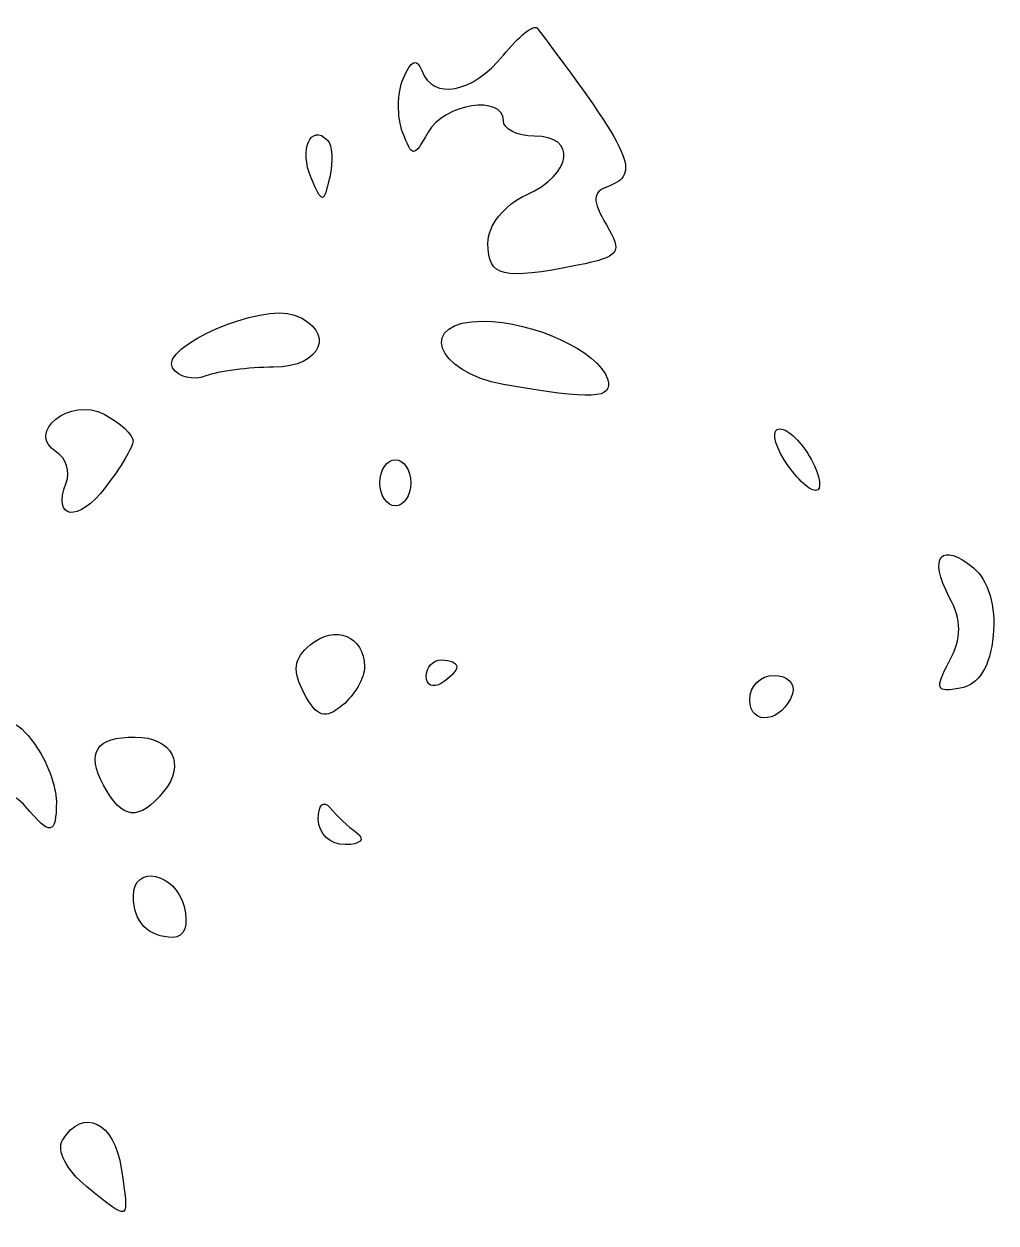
# Model space of a CAD drawing. Header units: centimetres. Extents: x -10.8 to 10.8, y -7.7 to 7.7.
# Drawn here: x 7.61 to 9.152, y -6.871 to -4.969 of the extents above; entities that cross this region are included whole.
import ezdxf

# ---------------------------------------------------------------- set-up
doc = ezdxf.new("R2010")
doc.units = ezdxf.units.CM
doc.header["$MEASUREMENT"] = 0
doc.layers.add('Layer 1', color=7, linetype='Continuous')

msp = doc.modelspace()

# ---------------------------------------------------------------- linework, layer by layer
at = {"layer": 'Layer 1'}
for points, knots in [([(8.48789, -5.352), (8.55518, -5.33854), (8.55983, -5.33202), (8.53373, -5.28769), (8.53373, -5.28769), (8.51103, -5.24913), (8.51136, -5.23594), (8.53524, -5.22729), (8.53524, -5.22729), (8.58926, -5.20773), (8.57577, -5.17722), (8.42411, -4.97582), (8.42411, -4.97582), (8.41905, -4.9691), (8.39484, -4.98835), (8.37031, -5.0186), (8.37031, -5.0186), (8.32134, -5.079), (8.2585, -5.09085), (8.24064, -5.04305), (8.24064, -5.04305), (8.23289, -5.02231), (8.22354, -5.02624), (8.21154, -5.05527), (8.21154, -5.05527), (8.20181, -5.0788), (8.20127, -5.11731), (8.21033, -5.14084), (8.21033, -5.14084), (8.22603, -5.18159), (8.22796, -5.18159), (8.25083, -5.14084), (8.25083, -5.14084), (8.27628, -5.09551), (8.37021, -5.08108), (8.37021, -5.1225), (8.37021, -5.1225), (8.37021, -5.13595), (8.39221, -5.14695), (8.4191, -5.14695), (8.4191, -5.14695), (8.48786, -5.14695), (8.48, -5.20697), (8.40688, -5.24029), (8.40688, -5.24029), (8.37103, -5.25663), (8.34576, -5.28857), (8.34576, -5.31756), (8.34576, -5.31756), (8.34576, -5.3702), (8.36888, -5.3758), (8.48788, -5.352), (8.48788, -5.352), (8.48788, -5.352), (8.48789, -5.352), (8.48789, -5.352)], [0, 0, 0, 0, 0.0666667, 0.0666667, 0.0666667, 0.0666667, 0.1333333, 0.1333333, 0.1333333, 0.1333333, 0.2, 0.2, 0.2, 0.2, 0.2666667, 0.2666667, 0.2666667, 0.2666667, 0.3333333, 0.3333333, 0.3333333, 0.3333333, 0.4, 0.4, 0.4, 0.4, 0.4666667, 0.4666667, 0.4666667, 0.4666667, 0.5333333, 0.5333333, 0.5333333, 0.5333333, 0.6, 0.6, 0.6, 0.6, 0.6666667, 0.6666667, 0.6666667, 0.6666667, 0.7333333, 0.7333333, 0.7333333, 0.7333333, 0.8, 0.8, 0.8, 0.8, 0.8666667, 0.8666667, 0.8666667, 0.8666667, 1, 1, 1, 1]), ([(8.09102, -5.15318), (8.06431, -5.12647), (8.046, -5.16895), (8.06517, -5.21312), (8.06517, -5.21312), (8.08335, -5.25501), (8.08467, -5.25497), (8.0948, -5.21226), (8.0948, -5.21226), (8.10063, -5.18768), (8.09893, -5.16109), (8.09102, -5.15318)], [0, 0, 0, 0, 0.25, 0.25, 0.25, 0.25, 0.5, 0.5, 0.5, 0.5, 1, 1, 1, 1]), ([(8.0055, -5.51367), (8.08242, -5.51367), (8.10543, -5.45653), (8.0388, -5.43096), (8.0388, -5.43096), (7.98665, -5.41095), (7.82453, -5.48121), (7.8453, -5.51482), (7.8453, -5.51482), (7.85435, -5.52946), (7.87805, -5.5352), (7.89795, -5.52756), (7.89795, -5.52756), (7.91786, -5.51992), (7.96625, -5.51367), (8.00549, -5.51367), (8.00549, -5.51367), (8.00549, -5.51367), (8.0055, -5.51367), (8.0055, -5.51367)], [0, 0, 0, 0, 0.1666667, 0.1666667, 0.1666667, 0.1666667, 0.3333333, 0.3333333, 0.3333333, 0.3333333, 0.5, 0.5, 0.5, 0.5, 0.6666667, 0.6666667, 0.6666667, 0.6666667, 1, 1, 1, 1]), ([(8.53533, -5.532), (8.52094, -5.48838), (8.41871, -5.44111), (8.33785, -5.44068), (8.33785, -5.44068), (8.23365, -5.44014), (8.2601, -5.52144), (8.37048, -5.541), (8.37048, -5.541), (8.51246, -5.56617), (8.546, -5.56433), (8.53533, -5.53199), (8.53533, -5.53199), (8.53533, -5.53199), (8.53533, -5.532), (8.53533, -5.532)], [0, 0, 0, 0, 0.2, 0.2, 0.2, 0.2, 0.4, 0.4, 0.4, 0.4, 0.6, 0.6, 0.6, 0.6, 1, 1, 1, 1]), ([(7.78267, -5.63066), (7.78299, -5.62105), (7.76237, -5.60203), (7.73688, -5.58839), (7.73688, -5.58839), (7.68301, -5.55956), (7.61074, -5.61709), (7.66145, -5.64843), (7.66145, -5.64843), (7.67647, -5.65771), (7.68326, -5.67962), (7.67654, -5.69711), (7.67654, -5.69711), (7.65392, -5.75607), (7.69541, -5.76081), (7.73894, -5.70424), (7.73894, -5.70424), (7.76269, -5.67338), (7.78236, -5.64027), (7.78266, -5.63065), (7.78266, -5.63065), (7.78266, -5.63065), (7.78267, -5.63066), (7.78267, -5.63066)], [0, 0, 0, 0, 0.1428571, 0.1428571, 0.1428571, 0.1428571, 0.2857143, 0.2857143, 0.2857143, 0.2857143, 0.4285714, 0.4285714, 0.4285714, 0.4285714, 0.5714286, 0.5714286, 0.5714286, 0.5714286, 0.7142857, 0.7142857, 0.7142857, 0.7142857, 1, 1, 1, 1]), ([(8.85891, -5.66036), (8.84452, -5.63347), (8.82203, -5.61147), (8.80895, -5.61147), (8.80895, -5.61147), (8.79577, -5.61147), (8.79878, -5.63328), (8.81569, -5.66036), (8.81569, -5.66036), (8.83248, -5.68725), (8.85497, -5.70925), (8.86565, -5.70925), (8.86565, -5.70925), (8.87634, -5.70925), (8.8733, -5.68725), (8.85891, -5.66036)], [0, 0, 0, 0, 0.2, 0.2, 0.2, 0.2, 0.4, 0.4, 0.4, 0.4, 0.6, 0.6, 0.6, 0.6, 1, 1, 1, 1]), ([(8.22327, -5.69703), (8.22327, -5.67686), (8.21227, -5.66036), (8.19882, -5.66036), (8.19882, -5.66036), (8.18537, -5.66036), (8.17437, -5.67686), (8.17437, -5.69703), (8.17437, -5.69703), (8.17437, -5.7172), (8.18537, -5.7337), (8.19882, -5.7337), (8.19882, -5.7337), (8.21227, -5.7337), (8.22327, -5.7172), (8.22327, -5.69703)], [0, 0, 0, 0, 0.2, 0.2, 0.2, 0.2, 0.4, 0.4, 0.4, 0.4, 0.6, 0.6, 0.6, 0.6, 1, 1, 1, 1]), ([(9.1474, -5.93922), (9.15192, -5.89307), (9.13988, -5.85164), (9.11625, -5.83203), (9.11625, -5.83203), (9.06495, -5.78945), (9.04385, -5.81484), (9.0778, -5.87829), (9.0778, -5.87829), (9.09789, -5.91583), (9.09788, -5.94275), (9.0778, -5.98036), (9.0778, -5.98036), (9.05436, -6.02415), (9.05685, -6.03023), (9.09527, -6.02294), (9.09527, -6.02294), (9.12502, -6.0173), (9.14256, -5.98916), (9.14744, -5.93922), (9.14744, -5.93922), (9.14744, -5.93922), (9.1474, -5.93922), (9.1474, -5.93922)], [0, 0, 0, 0, 0.1428571, 0.1428571, 0.1428571, 0.1428571, 0.2857143, 0.2857143, 0.2857143, 0.2857143, 0.4285714, 0.4285714, 0.4285714, 0.4285714, 0.5714286, 0.5714286, 0.5714286, 0.5714286, 0.7142857, 0.7142857, 0.7142857, 0.7142857, 1, 1, 1, 1]), ([(8.1499, -5.98885), (8.1499, -5.94014), (8.1033, -5.92139), (8.06378, -5.95419), (8.06378, -5.95419), (8.03737, -5.97611), (8.03503, -5.99515), (8.05433, -6.03121), (8.05433, -6.03121), (8.07478, -6.06943), (8.08704, -6.07325), (8.11494, -6.0501), (8.11494, -6.0501), (8.13417, -6.03414), (8.14991, -6.00657), (8.14991, -5.98884), (8.14991, -5.98884), (8.14991, -5.98884), (8.1499, -5.98885), (8.1499, -5.98885)], [0, 0, 0, 0, 0.1666667, 0.1666667, 0.1666667, 0.1666667, 0.3333333, 0.3333333, 0.3333333, 0.3333333, 0.5, 0.5, 0.5, 0.5, 0.6666667, 0.6666667, 0.6666667, 0.6666667, 1, 1, 1, 1]), ([(8.2966, -5.98896), (8.2966, -5.98303), (8.2856, -5.97818), (8.27215, -5.97818), (8.27215, -5.97818), (8.2587, -5.97818), (8.2477, -5.98983), (8.2477, -6.00407), (8.2477, -6.00407), (8.2477, -6.01831), (8.2587, -6.02316), (8.27215, -6.01485), (8.27215, -6.01485), (8.2856, -6.00654), (8.2966, -5.99489), (8.2966, -5.98896)], [0, 0, 0, 0, 0.2, 0.2, 0.2, 0.2, 0.4, 0.4, 0.4, 0.4, 0.6, 0.6, 0.6, 0.6, 1, 1, 1, 1]), ([(8.82883, -6.03165), (8.83415, -6.01568), (8.82109, -6.00262), (8.7998, -6.00262), (8.7998, -6.00262), (8.77851, -6.00262), (8.76109, -6.02004), (8.76109, -6.04133), (8.76109, -6.04133), (8.76109, -6.0845), (8.81372, -6.07698), (8.82883, -6.03165)], [0, 0, 0, 0, 0.25, 0.25, 0.25, 0.25, 0.5, 0.5, 0.5, 0.5, 1, 1, 1, 1]), ([(7.66095, -6.20288), (7.66095, -6.17856), (7.64555, -6.1376), (7.62674, -6.11187), (7.62674, -6.11187), (7.59602, -6.06985), (7.58604, -6.06855), (7.52895, -6.0991), (7.52895, -6.0991), (7.44963, -6.14155), (7.44728, -6.17376), (7.5235, -6.17376), (7.5235, -6.17376), (7.55547, -6.17376), (7.59532, -6.19026), (7.61206, -6.21043), (7.61206, -6.21043), (7.65163, -6.25811), (7.66095, -6.25667), (7.66095, -6.20288)], [0, 0, 0, 0, 0.1666667, 0.1666667, 0.1666667, 0.1666667, 0.3333333, 0.3333333, 0.3333333, 0.3333333, 0.5, 0.5, 0.5, 0.5, 0.6666667, 0.6666667, 0.6666667, 0.6666667, 1, 1, 1, 1]), ([(7.83119, -6.18705), (7.86723, -6.14363), (7.8446, -6.10041), (7.78582, -6.10041), (7.78582, -6.10041), (7.72369, -6.10041), (7.70797, -6.12457), (7.73601, -6.17697), (7.73601, -6.17697), (7.76541, -6.2319), (7.79166, -6.23468), (7.83119, -6.18705)], [0, 0, 0, 0, 0.25, 0.25, 0.25, 0.25, 0.5, 0.5, 0.5, 0.5, 1, 1, 1, 1]), ([(8.13765, -6.25256), (8.1242, -6.24252), (8.10495, -6.22436), (8.09487, -6.21219), (8.09487, -6.21219), (8.08479, -6.20002), (8.07653, -6.2084), (8.07653, -6.23081), (8.07653, -6.23081), (8.07653, -6.25346), (8.09553, -6.27139), (8.11931, -6.27118), (8.11931, -6.27118), (8.14372, -6.27095), (8.1516, -6.26297), (8.13765, -6.25256)], [0, 0, 0, 0, 0.2, 0.2, 0.2, 0.2, 0.4, 0.4, 0.4, 0.4, 0.6, 0.6, 0.6, 0.6, 1, 1, 1, 1]), ([(7.8636, -6.36934), (7.84941, -6.31506), (7.78317, -6.30164), (7.78317, -6.35304), (7.78317, -6.35304), (7.78317, -6.39382), (7.80673, -6.41824), (7.84607, -6.41824), (7.84607, -6.41824), (7.86434, -6.41824), (7.8713, -6.39882), (7.86359, -6.36935), (7.86359, -6.36935), (7.86359, -6.36935), (7.8636, -6.36934), (7.8636, -6.36934)], [0, 0, 0, 0, 0.2, 0.2, 0.2, 0.2, 0.4, 0.4, 0.4, 0.4, 0.6, 0.6, 0.6, 0.6, 1, 1, 1, 1]), ([(7.76397, -6.78495), (7.75314, -6.71118), (7.70338, -6.6872), (7.67074, -6.74001), (7.67074, -6.74001), (7.66079, -6.7561), (7.67724, -6.78789), (7.70868, -6.81335), (7.70868, -6.81335), (7.779, -6.8703), (7.77667, -6.87149), (7.76397, -6.78494), (7.76397, -6.78494), (7.76397, -6.78494), (7.76397, -6.78495), (7.76397, -6.78495)], [0, 0, 0, 0, 0.2, 0.2, 0.2, 0.2, 0.4, 0.4, 0.4, 0.4, 0.6, 0.6, 0.6, 0.6, 1, 1, 1, 1])]:
    msp.add_open_spline(points, degree=3, knots=knots, dxfattribs=at)

doc.saveas('drawing.dxf')
